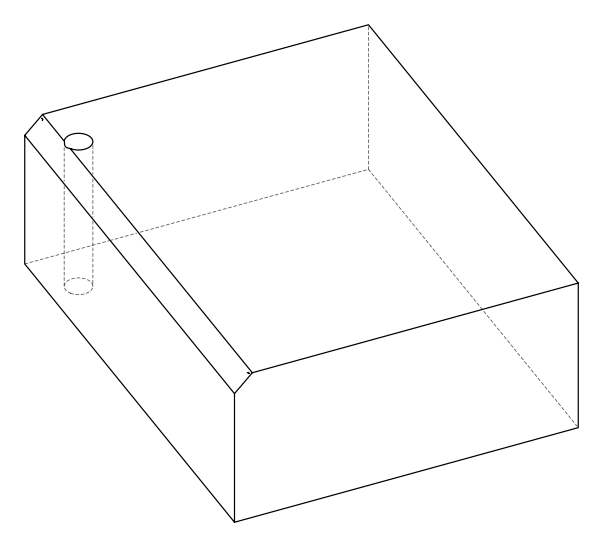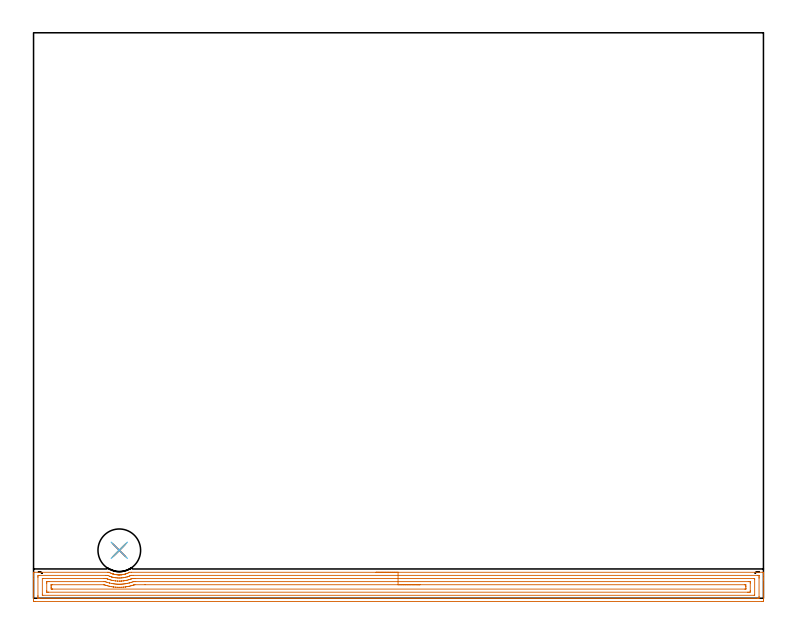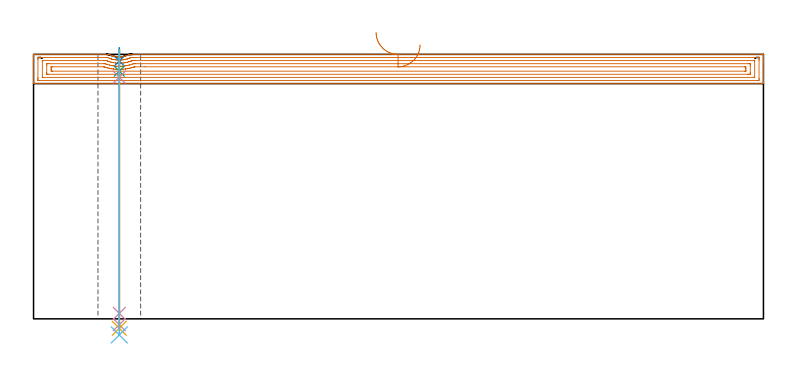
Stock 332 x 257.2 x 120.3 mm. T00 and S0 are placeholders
(PLAN: 6 operations, 5 tool changes, 15.2 min)
(1 AREA_MILL | FG_CHAMFER_SURFACE | UGT0205_001 | 13.56 min | 29363 mm3)
(2 SPOT_DRILL | STEP1HOLE | NXT0321_9005460120000 | 0.05 min | 184 mm3)
(3 DRILL_BLIND_HOLE_INTO_CENTER | STEP1HOLE | NXT0301_022 | 0.04 min | 93 mm3)
(4 GUN_DRILL_THROUGH_HOLE | STEP1HOLE | UGT0307_001 | 0.54 min | 2195 mm3)
(5 SPADE_DRILL_TO_ENLARGE_THROUGH_HOLE | STEP1HOLE | UGT0306_003 | 0.51 min | 12259 mm3)
(6 DRILL_TO_ENLARGE_THROUGH_HOLE | STEP1HOLE | UGT0301_261 | 0.52 min | 20790 mm3)
(TOOL UGT0205_001 | Chamfer Mill 20 x 3 x 45 deg. | D20 FL50 Z2)
(TOOL NXT0321_9005460120000 | NC Spot Drill, 142deg, 12mm, Carbide, Uncoated | D12 PA142 FL30 Z2)
(TOOL NXT0301_022 | Carbide Drill 5.1mm [860.1-0510-015A1-MM 2214] | D5.1 PA140 FL28 Z2)
(TOOL UGT0307_001 | Gun Drill 5 mm | D5 PA130 FL24 Z1)
(TOOL UGT0306_003 | Spade Drill 12.5mm | D12.5 PA132 FL10 Z2)
(TOOL UGT0301_261 | Twist Drill 19.4 mm | D19.4 PA118 FL140 Z2)
(OP 1 AREA_MILL)
G17 G21 G94 G90
T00 M6
G54
G17 G0 G90 X155.801 Y11.8 S1061 M3
G43 Z130.3 H0
G94 G1 X155.839 Z129.428 F250.
X155.953 Z128.563
X156.142 Z127.712
X156.404 Z126.88
X156.738 Z126.074
X157.141 Z125.3
X157.61 Z124.564
X158.141 Z123.872
X158.73 Z123.229
X159.373 Z122.639
X160.065 Z122.108
X160.801 Z121.64
X161.575 Z121.237
X162.381 Z120.903
X163.213 Z120.641
X164.065 Z120.452
X164.929 Z120.338
X165.801 Z120.3
X331.821
X331.991 Y11.797 Z120.288
X331.992 Y11.789 Z120.28
X332. Y11.423 Z119.923
Y11.154 Z119.653
Y10.447 Z118.942
Y9.211 Z117.707
Y8.681 Z117.176
Y8.063 Z116.558
Y-0.765 Z107.733
X331.997 Y-1.03 Z107.468
X331.991 Y-1.492 Z107.006
X331.845 Y-1.495 Z107.003
X331.374 Y-1.5 Z107.
X0.626
X0.204 Y-1.495 Z107.003
X0.01 Y-1.492 Z107.006
X0. Y-1.294 Z107.203
Y8.681 Z117.176
Y10.094 Z118.59
Y10.447 Z118.942
Y11.424 Z119.923
X0.008 Y11.789 Z120.28
X0.009 Y11.797 Z120.288
X0.179 Y11.8 Z120.3
X33.701
X34.337 Y11.796 Z120.287
X34.379 Y11.773 Z120.272
X34.383 Y11.771 Z120.27
X34.595 Y11.665 Z120.162
X34.669 Y11.627 Z120.125
X35.113 Y11.421 Z119.92
X35.562 Y11.239 Z119.735
X35.701 Y11.19 Z119.686
X35.936 Y11.108 Z119.602
X36.12 Y11.04 Z119.54
X36.137 Y11.035 Z119.535
X36.176 Y11.024 Z119.524
X36.383 Y10.969 Z119.461
X36.455 Y10.948 Z119.441
X36.901 Y10.838 Z119.334
X37.107 Y10.797 Z119.294
X37.276 Y10.765 Z119.259
X37.349 Y10.749 Z119.247
X37.795 Y10.683 Z119.18
X38.17 Y10.647 Z119.139
X38.242 Y10.639 Z119.132
X38.554 Y10.62 Z119.117
X38.617 Y10.617 Z119.112
X38.689 Y10.613 Z119.11
X39.055 Y10.611 Z119.104
X39.136 Y10.609
X39.218 Y10.612 Z119.107
X39.583 Y10.627 Z119.12
X39.724 Y10.64 Z119.131
X39.89 Y10.652 Z119.148
X39.958 Y10.658 Z119.153
X40.029 Y10.663 Z119.16
X40.476 Y10.721 Z119.22
X40.922 Y10.801 Z119.298
X41.275 Y10.88 Z119.38
X41.37 Y10.902 Z119.401
X41.746 Y11.004 Z119.501
X41.816 Y11.022 Z119.52
X41.882 Y11.041 Z119.539
X42.297 Y11.186 Z119.684
X42.594 Y11.299 Z119.799
X42.709 Y11.344 Z119.843
X43.159 Y11.544 Z120.044
X43.618 Y11.771 Z120.269
X43.664 Y11.796 Z120.291
X43.681 Y11.802 Z120.297
X44.428 Y11.8 Z120.3
X165.801
Y10.386 Z118.886
X329.586 Y10.385 Z118.885
X329.649
X329.97 Y10.379 Z118.879
X329.99 Y10.274 Z118.774
X329.997 Y10.041 Z118.541
X329.999 Y9.564 Z118.064
X330. Y9.155 Z117.655
X329.999 Y0.736 Z109.236
X329.997 Y0.33 Z108.83
X329.99 Y-0.074 Z108.426
X329.586 Y-0.084 Z108.416
X329.524 Y-0.085 Z108.415
X2.414
X2.351
X2.03 Y-0.079 Z108.421
X2.01 Y0.026 Z108.526
X2.003 Y0.259 Z108.759
X2.001 Y0.736 Z109.236
X2. Y1.145 Z109.645
X2.001 Y9.564 Z118.064
X2.003 Y9.97 Z118.47
X2.01 Y10.374 Z118.874
X2.414 Y10.384 Z118.884
X2.477 Y10.385 Z118.885
X32.869
X33.701 Y10.377 Z118.877
X33.821 Y10.328 Z118.828
X34.595 Y10.007 Z118.507
X34.784 Y9.939 Z118.439
X35.409 Y9.722 Z118.222
X35.489 Y9.697 Z118.197
X35.548 Y9.68 Z118.18
X35.99 Y9.564 Z118.064
X36.383 Y9.475 Z117.975
X36.498 Y9.45 Z117.95
X36.932 Y9.372 Z117.872
X37.276 Y9.321 Z117.821
X37.56 Y9.284 Z117.784
X38.17 Y9.228 Z117.728
X38.531 Y9.208 Z117.708
X39.064 Y9.2 Z117.7
X39.425 Y9.208 Z117.708
X39.958 Y9.238 Z117.738
X40.262 Y9.264 Z117.764
X40.852 Y9.339 Z117.839
X41.048 Y9.371 Z117.871
X41.746 Y9.504 Z118.004
X41.796 Y9.514 Z118.014
X42.012 Y9.564 Z118.064
X42.564 Y9.714 Z118.214
X42.64 Y9.737 Z118.237
X43.172 Y9.921 Z118.421
X43.534 Y10.059 Z118.559
X43.813 Y10.171 Z118.671
X44.068 Y10.276 Z118.776
X44.234 Y10.343 Z118.843
X44.326 Y10.379 Z118.879
X44.428 Y10.383 Z118.883
X44.491 Y10.384 Z118.884
X45.322 Y10.386 Z118.886
X165.801
Y8.971 Z117.471
X327.798
X327.896 Y8.97 Z117.47
X327.974 Y8.967 Z117.467
X327.99 Y8.965 Z117.465
X327.993 Y8.937 Z117.437
X327.997 Y8.88 Z117.38
X327.999 Y8.681 Z117.181
X328. Y8.482 Z116.982
X327.999 Y1.421 Z109.921
X327.993 Y1.354 Z109.854
X327.99 Y1.335 Z109.835
X327.98 Y1.333 Z109.833
X327.945 Y1.331 Z109.831
X327.798 Y1.329 Z109.829
X4.202
X4.104 Y1.33 Z109.83
X4.026 Y1.333 Z109.833
X4.01 Y1.335 Z109.835
X4.007 Y1.363 Z109.863
X4.003 Y1.42 Z109.92
X4.001 Y1.619 Z110.119
X4. Y1.818 Z110.318
X4.002 Y8.879 Z117.379
X4.007 Y8.946 Z117.446
X4.01 Y8.965 Z117.465
X4.02 Y8.967 Z117.467
X4.055 Y8.969 Z117.469
X4.202 Y8.971 Z117.471
X31.913
X32.514 Y8.97 Z117.47
X32.807 Y8.968 Z117.468
X33.104 Y8.964 Z117.464
X33.614 Y8.767 Z117.267
X33.701 Y8.735 Z117.235
X33.851 Y8.681 Z117.181
X34.595 Y8.434 Z116.934
X34.946 Y8.334 Z116.834
X35.489 Y8.197 Z116.697
X36.115 Y8.062 Z116.562
X36.383 Y8.012 Z116.512
X37.182 Y7.892 Z116.392
X37.276 Y7.882 Z116.382
X38.166 Y7.803 Z116.303
X38.249 Y7.798 Z116.298
X39.064 Y7.78 Z116.28
X39.083
X39.71 Y7.798 Z116.298
X39.945 Y7.812 Z116.312
X39.958 Y7.813 Z116.313
X40.761 Y7.888 Z116.388
X40.852 Y7.899 Z116.399
X41.541 Y8.001 Z116.501
X41.746 Y8.039 Z116.539
X42.287 Y8.147 Z116.647
X42.64 Y8.227 Z116.727
X43.23 Y8.381 Z116.881
X43.534 Y8.473 Z116.973
X43.693 Y8.524 Z117.024
X44.15 Y8.681 Z117.181
X44.351 Y8.757 Z117.257
X44.428 Y8.786 Z117.286
X44.758 Y8.913 Z117.413
X44.883 Y8.961 Z117.461
X45.034 Y8.965 Z117.465
X45.322 Y8.969 Z117.469
X45.922 Y8.971 Z117.471
X46.216
X165.801
Y7.557 Z116.057
X325.117
X325.362 Y7.556 Z116.056
X325.867 Y7.552 Z116.052
X325.981 Y7.55 Z116.05
X325.99 Y7.353 Z115.853
X326. Y6.926 Z115.426
Y3.395 Z111.895
X325.99 Y2.948 Z111.448
X325.974 Y2.75 Z111.25
X325.762 Y2.747 Z111.247
X325.117 Y2.743 Z111.243
X324.872
X6.883
X6.638 Y2.744 Z111.244
X6.133 Y2.748 Z111.248
X6.019 Y2.75 Z111.25
X6.01 Y2.947 Z111.447
X6. Y3.374 Z111.874
Y6.905 Z115.405
X6.01 Y7.351 Z115.851
X6.026 Y7.55 Z116.05
X6.238 Y7.553 Z116.053
X6.883 Y7.556 Z116.056
X7.128 Y7.557 Z116.057
X31.913
X32.158 Y7.556 Z116.056
X32.482 Y7.552 Z116.052
X32.561 Y7.55 Z116.05
X32.649 Y7.522 Z116.022
X32.807 Y7.469 Z115.969
X33.317 Y7.294 Z115.794
X33.701 Y7.169 Z115.669
X34.59 Y6.916 Z115.416
X34.595 Y6.914 Z115.414
X35.489 Y6.72 Z115.22
X35.737 Y6.67 Z115.17
X36.383 Y6.568 Z115.068
X36.796 Y6.507 Z115.007
X37.276 Y6.46 Z114.96
X37.78 Y6.418 Z114.918
X38.17 Y6.392 Z114.892
X38.715 Y6.378 Z114.878
X39.064 Y6.371 Z114.871
X39.6 Y6.386 Z114.886
X39.958 Y6.401 Z114.901
X40.443 Y6.437 Z114.937
X40.852 Y6.473 Z114.973
X41.256 Y6.517 Z115.017
X41.746 Y6.587 Z115.087
X42.035 Y6.63 Z115.13
X42.64 Y6.745 Z115.245
X42.782 Y6.775 Z115.275
X43.415 Y6.916 Z115.416
X43.577 Y6.958 Z115.458
X44.428 Y7.209 Z115.709
X44.872 Y7.359 Z115.859
X45.322 Y7.511 Z116.011
X45.446 Y7.55 Z116.05
X45.571 Y7.553 Z116.053
X46.216 Y7.556 Z116.056
X46.46 Y7.557 Z116.057
X165.801
Y6.143 Z114.643
X323.329 Y6.142 Z114.642
X323.44 Y6.141 Z114.641
X323.663 Y6.136 Z114.636
X323.99 Y6.121 Z114.621
X323.992 Y6.033 Z114.533
X323.999 Y5.371 Z113.871
X324. Y5.15 Z113.65
X323.999 Y4.488 Z112.988
X323.996 Y4.267 Z112.767
X323.993 Y4.185 Z112.685
X323.991 Y4.17 Z112.67
X323.924 Y4.164 Z112.664
X323.776 Y4.161 Z112.661
X323.552 Y4.158 Z112.658
X8.671
X8.56 Y4.159 Z112.659
X8.336 Y4.164 Z112.664
X8.01 Y4.179 Z112.679
X8.008 Y4.267 Z112.767
X8.001 Y4.929 Z113.429
X8. Y5.15 Z113.65
X8.001 Y5.812 Z114.312
X8.004 Y6.033 Z114.533
X8.007 Y6.115 Z114.615
X8.009 Y6.13 Z114.63
X8.077 Y6.136 Z114.636
X8.225 Y6.139 Z114.639
X8.448 Y6.142 Z114.642
X8.56 Y6.143 Z114.643
X31.802 Y6.142 Z114.642
X31.913 Y6.141 Z114.641
X32.024 Y6.137 Z114.637
X32.092 Y6.134 Z114.634
X32.163 Y6.112 Z114.612
X32.406 Y6.033 Z114.533
X32.807 Y5.902 Z114.402
X33.002 Y5.84 Z114.34
X33.701 Y5.65 Z114.15
X34.22 Y5.52 Z114.02
X34.595 Y5.437 Z113.937
X35.359 Y5.278 Z113.778
X35.489 Y5.256 Z113.756
X36.157 Y5.15 Z113.65
X36.383 Y5.118 Z113.618
X36.42 Y5.113 Z113.613
X37.276 Y5.032 Z113.532
X37.406 Y5.022 Z113.522
X38.17 Y4.977 Z113.477
X38.352 Y4.97 Z113.47
X39.064 Y4.957 Z113.457
X39.257 Y4.96 Z113.46
X39.958 Y4.982 Z113.482
X40.12 Y4.99 Z113.49
X40.852 Y5.044 Z113.544
X40.951 Y5.053 Z113.553
X41.746 Y5.137 Z113.637
X41.757 Y5.139 Z113.639
X41.837 Y5.15 Z113.65
X42.53 Y5.258 Z113.758
X42.64 Y5.278 Z113.778
X43.275 Y5.405 Z113.905
X43.534 Y5.462 Z113.962
X44.002 Y5.57 Z114.07
X44.428 Y5.683 Z114.183
X44.704 Y5.76 Z114.26
X45.322 Y5.94 Z114.44
X45.393 Y5.962 Z114.462
X45.603 Y6.033 Z114.533
X45.859 Y6.117 Z114.617
X45.92 Y6.136 Z114.636
X45.993 Y6.139 Z114.639
X46.105 Y6.142 Z114.642
X50.71 Y6.143 Z114.643
X165.801
X166.673 Z114.681
X167.538 Z114.795
X168.389 Z114.984
X169.221 Z115.246
X170.027 Z115.58
X170.801 Z115.983
X171.537 Z116.452
X172.229 Z116.983
X172.872 Z117.572
X173.461 Z118.215
X173.993 Z118.907
X174.461 Z119.643
X174.864 Z120.417
X175.198 Z121.223
X175.46 Z122.055
X175.649 Z122.907
X175.763 Z123.772
X175.801 Z124.643
G0 Z130.3
M5
M2
(OP 2 SPOT_DRILL)
G17 G21 G94 G90
T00 M6
G54
G17 G0 G90 X39. Y21.8 S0 M3
G43 Z130.3 H0
G94 G81 G98 Z117.3 F250. R123.3
G80
M5
M2
(OP 3 DRILL_BLIND_HOLE_INTO_CENTER)
G17 G21 G94 G90
T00 M6
G54
G17 G0 G90 X39. Y21.8 S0 M3
G43 Z130.3 H1
G94 G81 G98 Z112.65 F250. R122.3
G80
M5
M2
(OP 4 GUN_DRILL_THROUGH_HOLE)
G17 G21 G94 G90
T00 M6
G54
G17 G0 G90 X39. Y21.8 M8
G43 Z130.3 H0
Z118.216
S716 M3
G94 G1 Z109.894 F125. M26
G4 X.084
Z2.5 F250.
G4 X.084
Z-2.666 F125.
G4 X.084
M5
M9
G0 Z118.216
Z130.3
M2
(OP 5 SPADE_DRILL_TO_ENLARGE_THROUGH_HOLE)
G17 G21 G94 G90
T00 M6
G54
G17 G0 G90 X39. Y21.8 S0 M3
G43 Z130.3 H0
G94 G73 G98 Z-4.283 F250. Q12.458 R122.3
G80
M5
M2
(OP 6 DRILL_TO_ENLARGE_THROUGH_HOLE)
G17 G21 G94 G90
T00 M6
G54
G17 G0 G90 X39. Y21.8 S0 M3
G43 Z130.3 H0
G94 G73 G98 Z-7.328 F250. Q18.233 R122.3
G80
M5
M2
